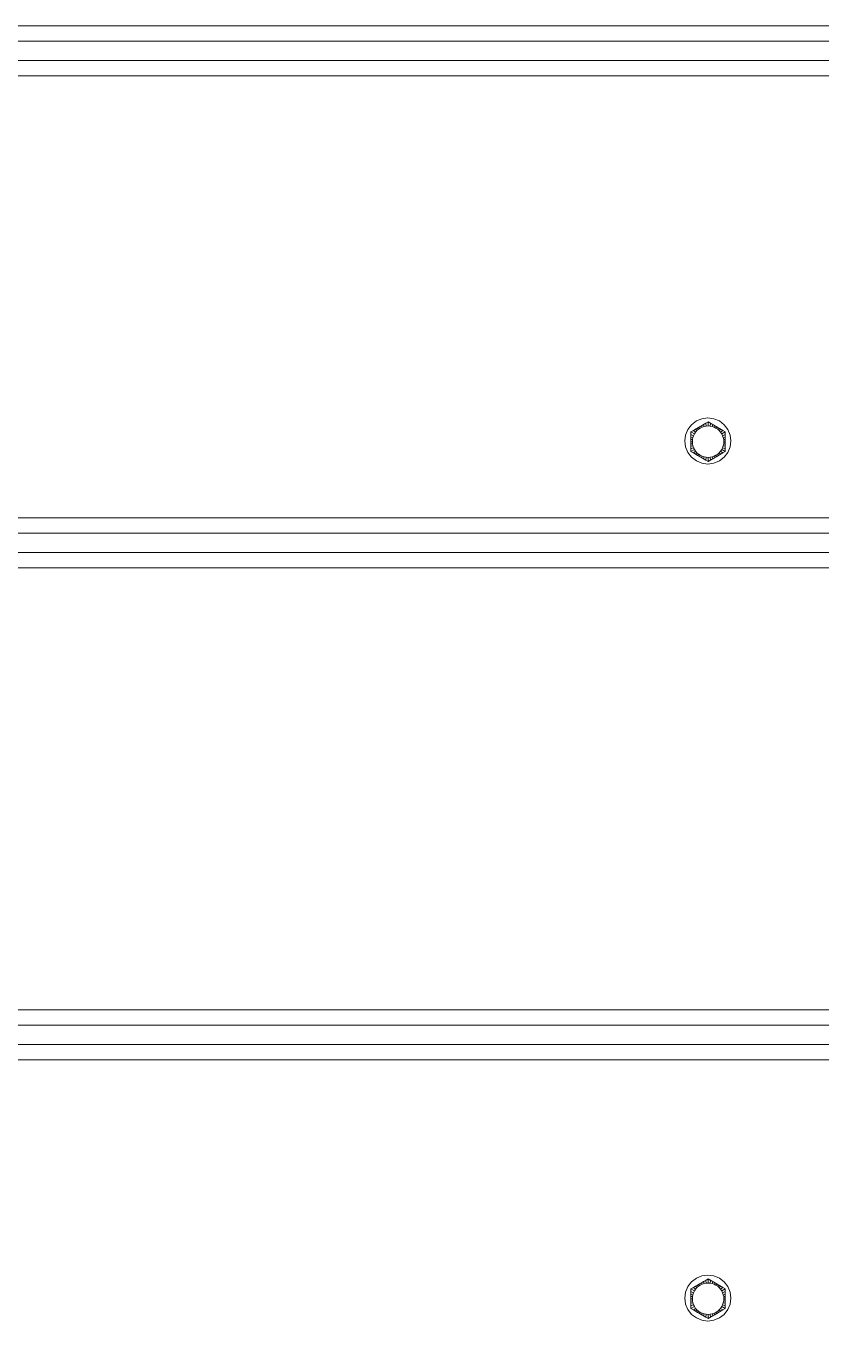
# Model space of a CAD drawing. Header units: inches. Extents: x -827 to 154, y -802 to 207.
# Drawn here: x -147.74 to -134.8, y -163.48 to -142.41 of the extents above; entities that cross this region are included whole.
import ezdxf

# ---------------------------------------------------------------- set-up
doc = ezdxf.new("R2010")
doc.units = ezdxf.units.IN
doc.header["$MEASUREMENT"] = 0
doc.layers.add('Layer0', color=7, linetype='Continuous', lineweight=9)
doc.layers.add('Shop_Sabre_RC-8_CNC_Router_skp', color=8, linetype='Continuous', lineweight=9)

# ---------------------------------------------------------------- blocks, each defined once
blk = doc.blocks.new('Shop_Sabre_RC-8_CNC_Router_skp_9-V86-Level 1')
at = {"layer": 'Layer0'}
for p, q in [((96.006, 2.445), (96.245, 2.583)), ((96.245, 2.583), (96.006, 2.445)), ((96.17, 2.54), (96.137, 2.521)), ((96.17, 2.54), (96.137, 2.521)), ((96.205, 2.561), (96.17, 2.54)), ((96.205, 2.561), (96.17, 2.54)), ((96.179, 2.509), (96.17, 2.54)), ((96.17, 2.54), (96.179, 2.509)), ((96.245, 2.583), (96.205, 2.561)), ((96.245, 2.583), (96.205, 2.561)), ((96.211, 2.515), (96.205, 2.561)), ((96.205, 2.561), (96.211, 2.515)), ((96.245, 2.583), (96.245, 2.518)), ((96.245, 2.518), (96.245, 2.583)), ((96.284, 2.561), (96.245, 2.583)), ((96.245, 2.583), (96.284, 2.561)), ((96.284, 2.561), (96.278, 2.515)), ((96.284, 2.561), (96.278, 2.515)), ((96.284, 2.561), (96.484, 2.445)), ((96.484, 2.445), (96.284, 2.561)), ((96.284, 2.561), (96.319, 2.54)), ((96.284, 2.561), (96.319, 2.54)), ((96.311, 2.509), (96.319, 2.54)), ((96.319, 2.54), (96.311, 2.509)), ((96.319, 2.54), (96.352, 2.521)), ((96.319, 2.54), (96.352, 2.521)), ((96.006, 2.445), (95.966, 2.423)), ((95.966, 2.423), (96.006, 2.445)), ((95.966, 2.377), (95.966, 2.423)), ((96.023, 2.39), (95.966, 2.423)), ((95.966, 2.377), (95.966, 2.423)), ((96.023, 2.39), (95.966, 2.423)), ((95.966, 2.377), (95.966, 2.101)), ((95.966, 2.377), (96.008, 2.36)), ((95.966, 2.377), (95.966, 2.336)), ((95.966, 2.377), (96.008, 2.36)), ((95.966, 2.101), (95.966, 2.377)), ((95.966, 2.336), (95.966, 2.377)), ((95.998, 2.328), (95.966, 2.336)), ((95.966, 2.299), (95.966, 2.336)), ((95.998, 2.328), (95.966, 2.336)), ((95.966, 2.299), (95.966, 2.336)), ((95.998, 2.328), (95.991, 2.295)), ((95.991, 2.295), (95.998, 2.328)), ((95.991, 2.295), (95.998, 2.328)), ((95.998, 2.328), (95.991, 2.295)), ((96.008, 2.36), (95.998, 2.328)), ((95.998, 2.328), (96.008, 2.36)), ((95.998, 2.328), (96.008, 2.36)), ((95.998, 2.328), (96.008, 2.36)), ((96.041, 2.466), (96.006, 2.445)), ((96.006, 2.445), (96.041, 2.466)), ((96.042, 2.418), (96.006, 2.445)), ((96.006, 2.445), (96.042, 2.418)), ((96.008, 2.36), (96.023, 2.39)), ((96.023, 2.39), (96.008, 2.36)), ((96.023, 2.39), (96.042, 2.418)), ((96.023, 2.39), (96.042, 2.418)), ((96.074, 2.485), (96.041, 2.466)), ((96.041, 2.466), (96.074, 2.485)), ((96.041, 2.466), (96.064, 2.443)), ((96.064, 2.443), (96.041, 2.466)), ((96.042, 2.418), (96.064, 2.443)), ((96.042, 2.418), (96.064, 2.443)), ((96.064, 2.443), (96.089, 2.465)), ((96.064, 2.443), (96.089, 2.465)), ((96.105, 2.503), (96.074, 2.485)), ((96.074, 2.485), (96.105, 2.503)), ((96.074, 2.485), (96.089, 2.465)), ((96.089, 2.465), (96.074, 2.485)), ((96.089, 2.465), (96.108, 2.477)), ((96.089, 2.465), (96.108, 2.477)), ((96.137, 2.521), (96.105, 2.503)), ((96.137, 2.521), (96.105, 2.503)), ((96.105, 2.503), (96.117, 2.483)), ((96.117, 2.483), (96.105, 2.503)), ((96.108, 2.477), (96.117, 2.483)), ((96.108, 2.477), (96.117, 2.483)), ((96.117, 2.483), (96.147, 2.498)), ((96.117, 2.483), (96.147, 2.498)), ((96.137, 2.521), (96.147, 2.498)), ((96.147, 2.498), (96.137, 2.521)), ((96.147, 2.498), (96.179, 2.509)), ((96.147, 2.498), (96.179, 2.509)), ((96.179, 2.509), (96.211, 2.515)), ((96.179, 2.509), (96.211, 2.515)), ((96.211, 2.515), (96.245, 2.518)), ((96.211, 2.515), (96.245, 2.518)), ((96.245, 2.518), (96.278, 2.515)), ((96.245, 2.518), (96.278, 2.515)), ((96.278, 2.515), (96.311, 2.509)), ((96.311, 2.509), (96.278, 2.515)), ((96.311, 2.509), (96.343, 2.498)), ((96.343, 2.498), (96.311, 2.509)), ((96.352, 2.521), (96.343, 2.498)), ((96.343, 2.498), (96.352, 2.521)), ((96.343, 2.498), (96.373, 2.483)), ((96.373, 2.483), (96.343, 2.498)), ((96.352, 2.521), (96.384, 2.503)), ((96.352, 2.521), (96.384, 2.503)), ((96.384, 2.503), (96.373, 2.483)), ((96.373, 2.483), (96.384, 2.503)), ((96.373, 2.483), (96.401, 2.465)), ((96.401, 2.465), (96.373, 2.483)), ((96.384, 2.503), (96.416, 2.485)), ((96.416, 2.485), (96.384, 2.503)), ((96.416, 2.485), (96.401, 2.465)), ((96.401, 2.465), (96.416, 2.485)), ((96.401, 2.465), (96.426, 2.443)), ((96.426, 2.443), (96.401, 2.465)), ((96.416, 2.485), (96.449, 2.466)), ((96.449, 2.466), (96.416, 2.485)), ((96.449, 2.466), (96.426, 2.443)), ((96.426, 2.443), (96.449, 2.466)), ((96.426, 2.443), (96.448, 2.418)), ((96.448, 2.418), (96.426, 2.443)), ((96.448, 2.418), (96.484, 2.445)), ((96.484, 2.445), (96.448, 2.418)), ((96.448, 2.418), (96.466, 2.39)), ((96.466, 2.39), (96.448, 2.418)), ((96.449, 2.466), (96.484, 2.445)), ((96.484, 2.445), (96.449, 2.466)), ((96.466, 2.39), (96.523, 2.423)), ((96.523, 2.423), (96.466, 2.39)), ((96.466, 2.39), (96.481, 2.36)), ((96.481, 2.36), (96.466, 2.39)), ((96.523, 2.377), (96.481, 2.36)), ((96.481, 2.36), (96.523, 2.377)), ((96.481, 2.36), (96.492, 2.328)), ((96.492, 2.328), (96.481, 2.36)), ((96.484, 2.445), (96.523, 2.423)), ((96.523, 2.423), (96.484, 2.445)), ((96.492, 2.328), (96.523, 2.336)), ((96.523, 2.336), (96.492, 2.328)), ((96.498, 2.295), (96.492, 2.328)), ((96.492, 2.328), (96.498, 2.295)), ((96.492, 2.328), (96.498, 2.295)), ((96.498, 2.295), (96.492, 2.328)), ((96.523, 2.423), (96.523, 2.101)), ((96.523, 2.101), (96.523, 2.423)), ((96.523, 2.377), (96.523, 2.423)), ((96.523, 2.423), (96.523, 2.377)), ((96.523, 2.336), (96.523, 2.377)), ((96.523, 2.377), (96.523, 2.336)), ((96.523, 2.299), (96.523, 2.336)), ((96.523, 2.336), (96.523, 2.299)), ((95.966, 2.299), (95.991, 2.295)), ((95.966, 2.299), (95.966, 2.262)), ((95.966, 2.299), (95.991, 2.295)), ((95.966, 2.262), (95.966, 2.299)), ((95.989, 2.262), (95.966, 2.262)), ((95.966, 2.262), (95.966, 2.225)), ((95.966, 2.262), (95.989, 2.262)), ((95.966, 2.225), (95.966, 2.262)), ((95.991, 2.228), (95.966, 2.225)), ((95.966, 2.225), (95.991, 2.228)), ((95.966, 2.187), (95.966, 2.225)), ((95.966, 2.225), (95.966, 2.187)), ((95.998, 2.196), (95.966, 2.187)), ((95.998, 2.196), (95.966, 2.187)), ((95.966, 2.146), (95.966, 2.187)), ((95.966, 2.146), (95.966, 2.187)), ((96.008, 2.164), (95.966, 2.146)), ((95.966, 2.146), (96.008, 2.164)), ((95.966, 2.146), (95.966, 2.101)), ((95.966, 2.101), (95.966, 2.146)), ((96.023, 2.134), (95.966, 2.101)), ((95.966, 2.101), (96.023, 2.134)), ((95.991, 2.295), (95.989, 2.262)), ((95.991, 2.295), (95.989, 2.262)), ((95.991, 2.295), (95.989, 2.262)), ((95.989, 2.262), (95.991, 2.295)), ((95.989, 2.262), (95.991, 2.228)), ((95.989, 2.262), (95.991, 2.228)), ((95.991, 2.228), (95.989, 2.262)), ((95.991, 2.228), (95.989, 2.262)), ((95.991, 2.228), (95.998, 2.196)), ((95.998, 2.196), (95.991, 2.228)), ((95.991, 2.228), (95.998, 2.196)), ((95.998, 2.196), (95.991, 2.228)), ((95.998, 2.196), (96.008, 2.164)), ((95.998, 2.196), (96.008, 2.164)), ((96.008, 2.164), (96.023, 2.134)), ((96.008, 2.164), (96.023, 2.134)), ((96.023, 2.134), (96.042, 2.106)), ((96.023, 2.134), (96.042, 2.106)), ((96.448, 2.106), (96.466, 2.134)), ((96.466, 2.134), (96.448, 2.106)), ((96.466, 2.134), (96.481, 2.164)), ((96.481, 2.164), (96.466, 2.134)), ((96.523, 2.101), (96.466, 2.134)), ((96.466, 2.134), (96.523, 2.101)), ((96.481, 2.164), (96.492, 2.196)), ((96.481, 2.164), (96.492, 2.196)), ((96.481, 2.164), (96.492, 2.196)), ((96.492, 2.196), (96.481, 2.164)), ((96.481, 2.164), (96.523, 2.146)), ((96.523, 2.146), (96.481, 2.164)), ((96.492, 2.196), (96.498, 2.228)), ((96.492, 2.196), (96.498, 2.228)), ((96.492, 2.196), (96.498, 2.228)), ((96.498, 2.228), (96.492, 2.196)), ((96.523, 2.187), (96.492, 2.196)), ((96.492, 2.196), (96.523, 2.187)), ((96.523, 2.299), (96.498, 2.295)), ((96.498, 2.295), (96.523, 2.299)), ((96.501, 2.262), (96.498, 2.295)), ((96.498, 2.295), (96.501, 2.262)), ((96.498, 2.295), (96.501, 2.262)), ((96.501, 2.262), (96.498, 2.295)), ((96.498, 2.228), (96.501, 2.262)), ((96.501, 2.262), (96.498, 2.228)), ((96.498, 2.228), (96.501, 2.262)), ((96.501, 2.262), (96.498, 2.228)), ((96.523, 2.225), (96.498, 2.228)), ((96.498, 2.228), (96.523, 2.225)), ((96.501, 2.262), (96.523, 2.262)), ((96.501, 2.262), (96.523, 2.262)), ((96.523, 2.262), (96.523, 2.299)), ((96.523, 2.299), (96.523, 2.262)), ((96.523, 2.225), (96.523, 2.262)), ((96.523, 2.225), (96.523, 2.262)), ((96.523, 2.187), (96.523, 2.225)), ((96.523, 2.187), (96.523, 2.225)), ((96.523, 2.146), (96.523, 2.187)), ((96.523, 2.146), (96.523, 2.187)), ((96.523, 2.146), (96.523, 2.101)), ((96.523, 2.101), (96.523, 2.146)), ((95.966, 2.101), (96.006, 2.078)), ((96.006, 2.078), (95.966, 2.101)), ((96.042, 2.106), (96.006, 2.078)), ((96.006, 2.078), (96.042, 2.106)), ((96.006, 2.078), (96.245, 1.94)), ((96.245, 1.94), (96.006, 2.078)), ((96.006, 2.078), (96.041, 2.058)), ((96.041, 2.058), (96.006, 2.078)), ((96.041, 2.058), (96.064, 2.081)), ((96.064, 2.081), (96.041, 2.058)), ((96.041, 2.058), (96.074, 2.039)), ((96.074, 2.039), (96.041, 2.058)), ((96.042, 2.106), (96.064, 2.081)), ((96.042, 2.106), (96.064, 2.081)), ((96.064, 2.081), (96.089, 2.059)), ((96.064, 2.081), (96.089, 2.059)), ((96.074, 2.039), (96.089, 2.059)), ((96.089, 2.059), (96.074, 2.039)), ((96.074, 2.039), (96.105, 2.021)), ((96.105, 2.021), (96.074, 2.039)), ((96.089, 2.059), (96.117, 2.04)), ((96.089, 2.059), (96.117, 2.04)), ((96.105, 2.021), (96.117, 2.04)), ((96.117, 2.04), (96.105, 2.021)), ((96.137, 2.002), (96.105, 2.021)), ((96.137, 2.002), (96.105, 2.021)), ((96.117, 2.04), (96.147, 2.026)), ((96.117, 2.04), (96.147, 2.026)), ((96.137, 2.002), (96.147, 2.026)), ((96.147, 2.026), (96.137, 2.002)), ((96.17, 1.983), (96.137, 2.002)), ((96.17, 1.983), (96.137, 2.002)), ((96.147, 2.026), (96.179, 2.015)), ((96.147, 2.026), (96.179, 2.015)), ((96.179, 2.015), (96.17, 1.983)), ((96.17, 1.983), (96.179, 2.015)), ((96.205, 1.963), (96.17, 1.983)), ((96.205, 1.963), (96.17, 1.983)), ((96.179, 2.015), (96.211, 2.008)), ((96.179, 2.015), (96.211, 2.008)), ((96.205, 1.963), (96.211, 2.008)), ((96.211, 2.008), (96.205, 1.963)), ((96.245, 1.94), (96.205, 1.963)), ((96.245, 1.94), (96.205, 1.963)), ((96.211, 2.008), (96.245, 2.006)), ((96.211, 2.008), (96.245, 2.006)), ((96.245, 2.006), (96.278, 2.008)), ((96.245, 2.006), (96.278, 2.008)), ((96.245, 2.006), (96.245, 1.94)), ((96.245, 1.94), (96.245, 2.006)), ((96.245, 1.94), (96.284, 1.963)), ((96.284, 1.963), (96.245, 1.94)), ((96.278, 2.008), (96.311, 2.015)), ((96.311, 2.015), (96.278, 2.008)), ((96.284, 1.963), (96.278, 2.008)), ((96.284, 1.963), (96.278, 2.008)), ((96.284, 1.963), (96.484, 2.078)), ((96.484, 2.078), (96.284, 1.963)), ((96.284, 1.963), (96.319, 1.983)), ((96.284, 1.963), (96.319, 1.983)), ((96.311, 2.015), (96.343, 2.026)), ((96.343, 2.026), (96.311, 2.015)), ((96.311, 2.015), (96.319, 1.983)), ((96.319, 1.983), (96.311, 2.015)), ((96.319, 1.983), (96.352, 2.002)), ((96.319, 1.983), (96.352, 2.002)), ((96.343, 2.026), (96.373, 2.04)), ((96.373, 2.04), (96.343, 2.026)), ((96.343, 2.026), (96.352, 2.002)), ((96.352, 2.002), (96.343, 2.026)), ((96.352, 2.002), (96.384, 2.021)), ((96.352, 2.002), (96.384, 2.021)), ((96.373, 2.04), (96.401, 2.059)), ((96.401, 2.059), (96.373, 2.04)), ((96.384, 2.021), (96.373, 2.04)), ((96.373, 2.04), (96.384, 2.021)), ((96.416, 2.039), (96.384, 2.021)), ((96.384, 2.021), (96.416, 2.039)), ((96.401, 2.059), (96.426, 2.081)), ((96.426, 2.081), (96.401, 2.059)), ((96.416, 2.039), (96.401, 2.059)), ((96.401, 2.059), (96.416, 2.039)), ((96.416, 2.039), (96.449, 2.058)), ((96.449, 2.058), (96.416, 2.039)), ((96.426, 2.081), (96.448, 2.106)), ((96.448, 2.106), (96.426, 2.081)), ((96.426, 2.081), (96.449, 2.058)), ((96.449, 2.058), (96.426, 2.081)), ((96.448, 2.106), (96.484, 2.078)), ((96.484, 2.078), (96.448, 2.106)), ((96.484, 2.078), (96.449, 2.058)), ((96.449, 2.058), (96.484, 2.078)), ((96.523, 2.101), (96.484, 2.078)), ((96.484, 2.078), (96.523, 2.101))]:
    blk.add_line(p, q, dxfattribs=at)
blk = doc.blocks.new('Shop_Sabre_RC-8_CNC_Router_skp_144-V87-Level 1')
blk.add_blockref('Shop_Sabre_RC-8_CNC_Router_skp_9-V86-Level 1', (12.626, 0))
blk = doc.blocks.new('Shop_Sabre_RC-8_CNC_Router_skp_139-402878-Level 1')
at = {"layer": 'Layer0'}
for p, q in [((96.812, 0.562), (58.812, 0.562)), ((96.812, 0.562), (58.812, 0.562)), ((58.812, 0.25), (96.812, 0.25)), ((58.812, 0.25), (96.812, 0.25))]:
    blk.add_line(p, q, dxfattribs=at)
blk = doc.blocks.new('Shop_Sabre_RC-8_CNC_Router_skp_138-402877-Level 1')
at = {"layer": 'Layer0'}
for p, q in [((96.8125, 0.5625), (58.8125, 0.5625)), ((96.8125, 0.5625), (58.8125, 0.5625)), ((58.8125, 0.25), (96.8125, 0.25)), ((58.8125, 0.25), (96.8125, 0.25))]:
    blk.add_line(p, q, dxfattribs=at)
blk = doc.blocks.new('Shop_Sabre_RC-8_CNC_Router_skp_137-402876-Level 1')
at = {"layer": 'Layer0'}
for p, q in [((96.8125, 0.5625), (58.8125, 0.5625)), ((96.8125, 0.5625), (58.8125, 0.5625)), ((58.8125, 0.25), (96.8125, 0.25)), ((58.8125, 0.25), (96.8125, 0.25))]:
    blk.add_line(p, q, dxfattribs=at)
blk = doc.blocks.new('Shop_Sabre_RC-8_CNC_Router_skp_135-402874-Level 1')
at = {"layer": 'Layer0'}
for p, q in [((72.061, 30.762), (71.983, 30.703)), ((71.983, 30.703), (72.061, 30.762)), ((72.151, 30.8), (72.061, 30.762)), ((72.151, 30.8), (72.061, 30.762)), ((72.249, 30.813), (72.151, 30.8)), ((72.249, 30.813), (72.151, 30.8)), ((72.249, 30.813), (72.346, 30.8)), ((72.346, 30.8), (72.249, 30.813)), ((72.346, 30.8), (72.436, 30.762)), ((72.436, 30.762), (72.346, 30.8)), ((72.436, 30.762), (72.514, 30.703)), ((72.514, 30.703), (72.436, 30.762)), ((71.924, 30.625), (71.886, 30.535)), ((71.924, 30.625), (71.886, 30.535)), ((71.983, 30.703), (71.924, 30.625)), ((71.983, 30.703), (71.924, 30.625)), ((72.514, 30.703), (72.573, 30.625)), ((72.514, 30.703), (72.573, 30.625)), ((72.573, 30.625), (72.611, 30.535)), ((72.573, 30.625), (72.611, 30.535)), ((71.874, 30.438), (71.886, 30.535)), ((71.886, 30.535), (71.874, 30.438)), ((71.886, 30.34), (71.874, 30.438)), ((71.874, 30.438), (71.886, 30.34)), ((71.924, 30.25), (71.886, 30.34)), ((71.886, 30.34), (71.924, 30.25)), ((72.573, 30.25), (72.611, 30.34)), ((72.611, 30.34), (72.573, 30.25)), ((72.624, 30.438), (72.611, 30.535)), ((72.611, 30.535), (72.624, 30.438)), ((72.611, 30.34), (72.624, 30.438)), ((72.624, 30.438), (72.611, 30.34)), ((71.983, 30.172), (71.924, 30.25)), ((71.924, 30.25), (71.983, 30.172)), ((72.061, 30.113), (71.983, 30.172)), ((72.061, 30.113), (71.983, 30.172)), ((72.436, 30.113), (72.514, 30.172)), ((72.436, 30.113), (72.514, 30.172)), ((72.514, 30.172), (72.573, 30.25)), ((72.573, 30.25), (72.514, 30.172)), ((72.151, 30.075), (72.061, 30.113)), ((72.151, 30.075), (72.061, 30.113)), ((72.151, 30.075), (72.249, 30.063)), ((72.249, 30.063), (72.151, 30.075)), ((72.249, 30.063), (72.346, 30.075)), ((72.346, 30.075), (72.249, 30.063)), ((72.346, 30.075), (72.436, 30.113)), ((72.436, 30.113), (72.346, 30.075)), ((60.625, 26.563), (98.625, 26.563)), ((98.625, 26.563), (60.625, 26.563)), ((98.625, 25.75), (60.625, 25.75)), ((60.625, 25.75), (98.625, 25.75)), ((98.625, 18.563), (60.625, 18.563)), ((60.625, 18.563), (98.625, 18.563)), ((60.625, 17.75), (98.625, 17.75)), ((60.625, 17.75), (98.625, 17.75)), ((72.151, 16.862), (72.061, 16.825)), ((72.151, 16.862), (72.061, 16.825)), ((72.249, 16.875), (72.151, 16.862)), ((72.249, 16.875), (72.151, 16.862)), ((72.249, 16.875), (72.346, 16.862)), ((72.346, 16.862), (72.249, 16.875)), ((72.346, 16.862), (72.436, 16.825)), ((72.436, 16.825), (72.346, 16.862)), ((71.924, 16.688), (71.886, 16.597)), ((71.924, 16.688), (71.886, 16.597)), ((71.983, 16.765), (71.924, 16.688)), ((71.983, 16.765), (71.924, 16.688)), ((72.061, 16.825), (71.983, 16.765)), ((71.983, 16.765), (72.061, 16.825)), ((72.436, 16.825), (72.514, 16.765)), ((72.514, 16.765), (72.436, 16.825)), ((72.514, 16.765), (72.573, 16.688)), ((72.514, 16.765), (72.573, 16.688)), ((72.573, 16.688), (72.611, 16.597)), ((72.573, 16.688), (72.611, 16.597)), ((71.874, 16.5), (71.886, 16.597)), ((71.886, 16.597), (71.874, 16.5)), ((71.886, 16.403), (71.874, 16.5)), ((71.874, 16.5), (71.886, 16.403)), ((72.624, 16.5), (72.611, 16.597)), ((72.611, 16.597), (72.624, 16.5)), ((72.611, 16.403), (72.624, 16.5)), ((72.624, 16.5), (72.611, 16.403)), ((71.924, 16.313), (71.886, 16.403)), ((71.886, 16.403), (71.924, 16.313)), ((71.983, 16.235), (71.924, 16.313)), ((71.924, 16.313), (71.983, 16.235)), ((72.061, 16.175), (71.983, 16.235)), ((72.061, 16.175), (71.983, 16.235)), ((72.436, 16.175), (72.514, 16.235)), ((72.436, 16.175), (72.514, 16.235)), ((72.514, 16.235), (72.573, 16.313)), ((72.573, 16.313), (72.514, 16.235)), ((72.573, 16.313), (72.611, 16.403)), ((72.611, 16.403), (72.573, 16.313)), ((72.151, 16.138), (72.061, 16.175)), ((72.151, 16.138), (72.061, 16.175)), ((72.151, 16.138), (72.249, 16.125)), ((72.249, 16.125), (72.151, 16.138)), ((72.249, 16.125), (72.346, 16.138)), ((72.346, 16.138), (72.249, 16.125)), ((72.346, 16.138), (72.436, 16.175)), ((72.436, 16.175), (72.346, 16.138)), ((60.625, 10.563), (98.625, 10.563)), ((98.625, 10.563), (60.625, 10.563)), ((98.625, 9.75), (60.625, 9.75)), ((60.625, 9.75), (98.625, 9.75))]:
    blk.add_line(p, q, dxfattribs=at)
for name, p in [('Shop_Sabre_RC-8_CNC_Router_skp_144-V87-Level 1', (-36.626, 28.187)), ('Shop_Sabre_RC-8_CNC_Router_skp_139-402878-Level 1', (1.812, 25.75)), ('Shop_Sabre_RC-8_CNC_Router_skp_138-402877-Level 1', (1.812, 17.75)), ('Shop_Sabre_RC-8_CNC_Router_skp_144-V87-Level 1', (-36.626, 14.25)), ('Shop_Sabre_RC-8_CNC_Router_skp_137-402876-Level 1', (1.812, 9.75))]:
    blk.add_blockref(name, p)
blk = doc.blocks.new('Shop_Sabre_RC-8_CNC_Router_skp_1-402740-Level 1')
blk.add_blockref('Shop_Sabre_RC-8_CNC_Router_skp_135-402874-Level 1', (0, 0))
blk = doc.blocks.new('Shop_Sabre_RC-8_CNC_Router_skp-402726-Level 1')
blk.add_blockref('Shop_Sabre_RC-8_CNC_Router_skp_1-402740-Level 1', (0, 0))

msp = doc.modelspace()

# ---------------------------------------------------------------- block references
at = {"layer": 'Shop_Sabre_RC-8_CNC_Router_skp', "color": 7, "rotation": 180}
msp.add_blockref('Shop_Sabre_RC-8_CNC_Router_skp-402726-Level 1', (-64.395614, -132.663924), dxfattribs=at)

doc.saveas('drawing.dxf')
